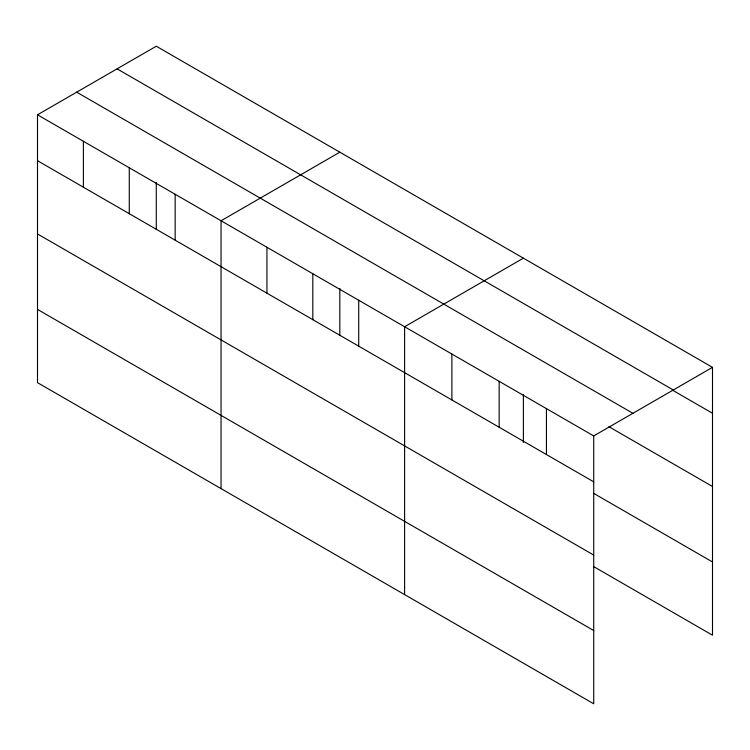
<?xml version="1.0" encoding="UTF-8"?>
<svg xmlns="http://www.w3.org/2000/svg" width="750" height="750" viewBox="0 0 750 750"><rect width="100%" height="100%" fill="white"/><g stroke="black" fill="none" stroke-linecap="round" stroke-linejoin="round"><path stroke-width="1.12" d="M37.5 114.797L593.719 435.928L593.719 703.781L37.5 382.65L37.5 114.797L156.281 46.219L712.5 367.35L712.5 635.203L593.803 566.672M339.834 152.194L221.053 220.772L221.053 488.625M523.387 258.169L404.606 326.747L404.606 594.591M593.719 435.928L712.5 367.35M117.084 68.85L673.303 389.981M672.263 390.028L712.5 413.259M76.697 92.166L632.916 413.297M608.888 426.684L712.5 486.497M37.5 160.706L593.719 481.838M593.803 493.434L712.5 561.966M37.5 233.944L593.719 555.075M37.5 309.403L593.719 630.534M546.441 408.628L546.441 454.537M523.387 394.462L523.387 442.491M499.163 381.337L499.163 427.238M451.884 354.037L451.884 399.947M358.716 300.253L358.716 346.153M339.834 288.488L339.834 335.372M312.825 273.759L312.825 319.659M266.944 247.266L266.944 293.166M175.162 194.278L175.162 240.188M156.281 182.522L156.281 229.397M129.272 167.784L129.272 213.694M83.391 141.291L83.391 187.2"/></g></svg>
